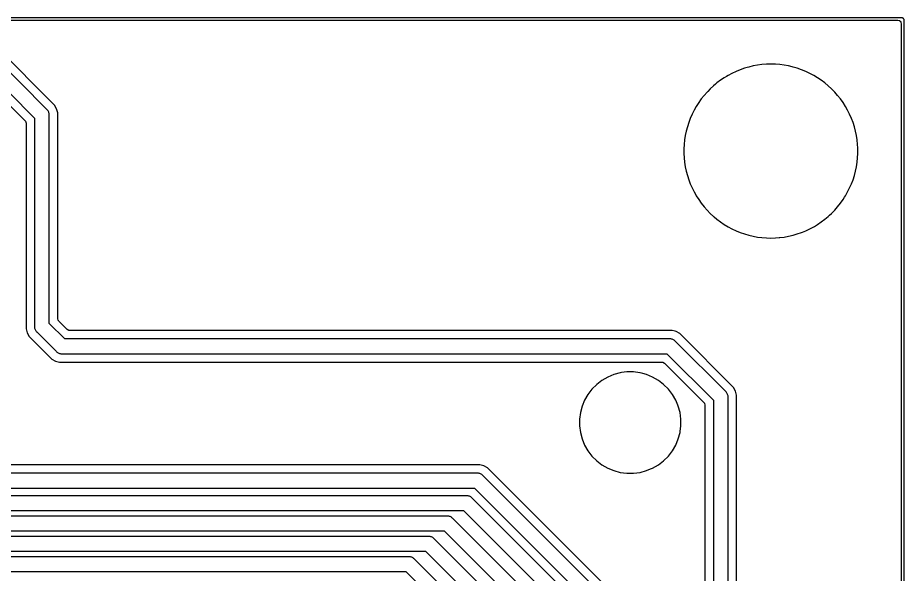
# Model space of a CAD drawing. Header units: metres. Extents: x 92.3 to 181.5, y -134.8 to -50.6.
# Drawn here: x 150.94 to 181.47, y -69.75 to -50.58 of the extents above; entities that cross this region are included whole.
import ezdxf

# ---------------------------------------------------------------- set-up
doc = ezdxf.new("R2010")
doc.units = ezdxf.units.M

msp = doc.modelspace()

# ---------------------------------------------------------------- linework, layer by layer
for points in [[(181.469, -134.674), (181.469, -50.676), (181.469, -50.673), (181.469, -50.671), (181.469, -50.669), (181.469, -50.666), (181.469, -50.664), (181.468, -50.662), (181.468, -50.659), (181.468, -50.657), (181.467, -50.655), (181.467, -50.652), (181.466, -50.65), (181.465, -50.648), (181.465, -50.646), (181.464, -50.643), (181.463, -50.641), (181.462, -50.639), (181.461, -50.637), (181.46, -50.635), (181.459, -50.633), (181.458, -50.631), (181.457, -50.629), (181.456, -50.627), (181.455, -50.625), (181.453, -50.623), (181.452, -50.621), (181.451, -50.619), (181.449, -50.617), (181.448, -50.615), (181.446, -50.613), (181.445, -50.612), (181.443, -50.61), (181.442, -50.608), (181.44, -50.607), (181.438, -50.605), (181.437, -50.604), (181.435, -50.602), (181.433, -50.601), (181.431, -50.599), (181.429, -50.598), (181.427, -50.597), (181.425, -50.595), (181.423, -50.594), (181.421, -50.593), (181.419, -50.592), (181.417, -50.591), (181.415, -50.59), (181.413, -50.589), (181.411, -50.588), (181.409, -50.587), (181.407, -50.586), (181.404, -50.585), (181.402, -50.585), (181.4, -50.584), (181.398, -50.583), (181.395, -50.583), (181.393, -50.582), (181.391, -50.582), (181.388, -50.582), (181.386, -50.581), (181.384, -50.581), (181.381, -50.581), (181.379, -50.581), (181.377, -50.581), (181.374, -50.581), (92.376, -50.581)], [(181.379, -50.8), (181.379, -50.799), (181.379, -50.799), (181.379, -50.799), (181.379, -50.799), (181.379, -50.799), (181.379, -50.799), (181.379, -50.799), (181.379, -50.799), (181.379, -50.798), (181.379, -50.798), (181.379, -50.798), (181.379, -50.798), (181.36, -50.731), (181.36, -50.731), (181.36, -50.731), (181.359, -50.731), (181.359, -50.731), (181.359, -50.73), (181.359, -50.73), (181.359, -50.73), (181.359, -50.73), (181.359, -50.73), (181.359, -50.73), (181.359, -50.73), (181.359, -50.73), (181.359, -50.73), (181.359, -50.73), (181.359, -50.729), (181.359, -50.729), (181.359, -50.729), (181.359, -50.729), (181.358, -50.729), (181.358, -50.729), (181.358, -50.729), (181.358, -50.729), (181.358, -50.729), (181.305, -50.683), (181.305, -50.683), (181.305, -50.683), (181.305, -50.683), (181.305, -50.683), (181.305, -50.683), (181.305, -50.682), (181.305, -50.682), (181.304, -50.682), (181.304, -50.682), (181.304, -50.682), (181.304, -50.682), (181.304, -50.682), (181.304, -50.682), (181.304, -50.682), (181.304, -50.682), (181.304, -50.682), (181.303, -50.682), (181.303, -50.682), (181.303, -50.682), (181.303, -50.682), (181.252, -50.671), (181.251, -50.671), (181.251, -50.671), (181.251, -50.671), (181.251, -50.671), (181.251, -50.671), (181.251, -50.671), (181.251, -50.671), (181.251, -50.671), (181.25, -50.671), (92.5, -50.671)], [(181.379, -134.55), (181.379, -50.8)], [(175.696, -113.772), (175.696, -63.578), (175.658, -63.439), (175.587, -63.315), (173.735, -61.463), (173.611, -61.392), (173.576, -61.382), (173.472, -61.354), (152.729, -61.354), (152.729, -61.354), (152.729, -61.354), (152.729, -61.354), (152.729, -61.354), (152.702, -61.352), (152.702, -61.352), (152.702, -61.352), (152.702, -61.352), (152.702, -61.352), (152.702, -61.352), (152.702, -61.352), (152.702, -61.351), (152.702, -61.351), (152.701, -61.351), (152.701, -61.351), (152.701, -61.351), (152.701, -61.351), (152.701, -61.351), (152.701, -61.351), (152.701, -61.351), (152.701, -61.351), (152.639, -61.318), (152.639, -61.318), (152.639, -61.317), (152.639, -61.317), (152.639, -61.317), (152.639, -61.317), (152.639, -61.317), (152.639, -61.317), (152.639, -61.317), (152.638, -61.317), (152.638, -61.317), (152.638, -61.317), (152.638, -61.317), (152.353, -61.032), (152.353, -61.032), (152.353, -61.032), (152.353, -61.032), (152.353, -61.031), (152.336, -61.011), (152.336, -61.011), (152.336, -61.011), (152.336, -61.01), (152.336, -61.01), (152.336, -61.01), (152.336, -61.01), (152.336, -61.01), (152.336, -61.01), (152.336, -61.01), (152.336, -61.01), (152.336, -61.01), (152.336, -61.01), (152.336, -61.009), (152.335, -61.009), (152.335, -61.009), (152.335, -61.009), (152.316, -60.942), (152.316, -60.942), (152.316, -60.942), (152.316, -60.942), (152.316, -60.942), (152.316, -60.941), (152.316, -60.941), (152.316, -60.941), (152.316, -60.941), (152.316, -60.941), (152.316, -60.941), (152.316, -60.941), (152.316, -60.941), (152.316, -53.858), (152.278, -53.719), (152.207, -53.595), (150.195, -51.583)], [(175.405, -113.7), (175.405, -63.65), (175.405, -63.65), (175.405, -63.65), (175.404, -63.625), (175.404, -63.625), (175.404, -63.625), (175.404, -63.625), (175.404, -63.625), (175.4, -63.6), (175.4, -63.6), (175.4, -63.6), (175.4, -63.6), (175.4, -63.6), (175.394, -63.576), (175.394, -63.576), (175.394, -63.576), (175.394, -63.576), (175.394, -63.576), (175.386, -63.553), (175.386, -63.552), (175.386, -63.552), (175.386, -63.552), (175.386, -63.552), (175.375, -63.53), (175.375, -63.53), (175.375, -63.53), (175.375, -63.53), (175.375, -63.53), (175.362, -63.508), (175.362, -63.508), (175.362, -63.508), (175.362, -63.508), (175.362, -63.508), (175.362, -63.508), (175.362, -63.508), (175.362, -63.508), (175.362, -63.508), (175.347, -63.488), (175.347, -63.488), (175.347, -63.488), (175.347, -63.488), (175.347, -63.488), (175.331, -63.47), (175.33, -63.47), (175.33, -63.47), (173.58, -61.72), (173.58, -61.72), (173.58, -61.719), (173.562, -61.703), (173.562, -61.703), (173.562, -61.703), (173.562, -61.703), (173.562, -61.703), (173.542, -61.688), (173.542, -61.688), (173.542, -61.688), (173.542, -61.688), (173.542, -61.688), (173.52, -61.675), (173.52, -61.675), (173.52, -61.675), (173.52, -61.675), (173.52, -61.675), (173.498, -61.664), (173.498, -61.664), (173.498, -61.664), (173.498, -61.664), (173.497, -61.664), (173.474, -61.656), (173.474, -61.656), (173.474, -61.656), (173.474, -61.656), (173.474, -61.656), (173.45, -61.65), (173.45, -61.65), (173.45, -61.65), (173.45, -61.65), (173.45, -61.65), (173.425, -61.646), (173.425, -61.646), (173.425, -61.646), (173.425, -61.646), (173.425, -61.646), (173.4, -61.645), (173.4, -61.645), (173.4, -61.645), (152.556, -61.645), (152.025, -61.114), (152.025, -53.93), (152.025, -53.93), (152.025, -53.93), (152.024, -53.905), (152.024, -53.905), (152.024, -53.905), (152.024, -53.905), (152.024, -53.905), (152.02, -53.88), (152.02, -53.88), (152.02, -53.88), (152.02, -53.88), (152.02, -53.88), (152.014, -53.856), (152.014, -53.856), (152.014, -53.856), (152.014, -53.856), (152.014, -53.856), (152.006, -53.833), (152.006, -53.832), (152.006, -53.832), (152.006, -53.832), (152.006, -53.832), (151.995, -53.81), (151.995, -53.81), (151.995, -53.81), (151.995, -53.81), (151.995, -53.81), (151.982, -53.788), (151.982, -53.788), (151.982, -53.788), (151.982, -53.788), (151.982, -53.788), (151.982, -53.788), (151.982, -53.788), (151.982, -53.788), (151.982, -53.788), (151.967, -53.768), (151.967, -53.768), (151.967, -53.768), (151.967, -53.768), (151.967, -53.768), (151.951, -53.75), (151.95, -53.75), (151.95, -53.75), (150.04, -51.84)], [(174.231, -53.767), (174.162, -53.905), (174.1, -54.047), (174.046, -54.191), (173.999, -54.338), (173.96, -54.487), (173.928, -54.638), (173.904, -54.79), (173.888, -54.944), (173.88, -55.098), (173.88, -55.252), (173.888, -55.406), (173.904, -55.56), (173.928, -55.712), (173.96, -55.863), (173.999, -56.012), (174.046, -56.159), (174.1, -56.303), (174.162, -56.445), (174.231, -56.583), (174.3, -56.706), (174.307, -56.717), (174.39, -56.847), (174.479, -56.973), (174.575, -57.094), (174.677, -57.21), (174.784, -57.32), (174.898, -57.425), (174.919, -57.443), (175.016, -57.524), (175.139, -57.616), (175.267, -57.703), (175.4, -57.782), (175.536, -57.854), (175.675, -57.92), (175.818, -57.978), (175.964, -58.029), (176.112, -58.072), (176.262, -58.107), (176.414, -58.135), (176.567, -58.155), (176.721, -58.167), (176.875, -58.17), (177.029, -58.167), (177.161, -58.156), (177.183, -58.155), (177.336, -58.135), (177.488, -58.107), (177.638, -58.072), (177.786, -58.029), (177.932, -57.978), (177.966, -57.964), (178.075, -57.92), (178.214, -57.854), (178.35, -57.782), (178.377, -57.766), (178.483, -57.703), (178.611, -57.616), (178.734, -57.524), (178.852, -57.425), (178.894, -57.386), (178.966, -57.32), (179.073, -57.21), (179.175, -57.094), (179.271, -56.973), (179.36, -56.847), (179.412, -56.767), (179.443, -56.717), (179.519, -56.583), (179.554, -56.513), (179.588, -56.445), (179.622, -56.367), (179.65, -56.303), (179.704, -56.159), (179.751, -56.012), (179.79, -55.863), (179.822, -55.712), (179.846, -55.56), (179.862, -55.406), (179.87, -55.252), (179.87, -55.175), (179.87, -55.098), (179.868, -55.064), (179.862, -54.944), (179.846, -54.79), (179.822, -54.638), (179.79, -54.487), (179.751, -54.338), (179.704, -54.191), (179.65, -54.047), (179.588, -53.905), (179.519, -53.767), (179.443, -53.633), (179.36, -53.503), (179.271, -53.377), (179.175, -53.256), (179.073, -53.14), (178.966, -53.03), (178.852, -52.925), (178.734, -52.826), (178.611, -52.734), (178.483, -52.647), (178.35, -52.568), (178.214, -52.496), (178.075, -52.43), (177.932, -52.372), (177.786, -52.321), (177.638, -52.278), (177.61, -52.272), (177.488, -52.243), (177.336, -52.215), (177.183, -52.195), (177.029, -52.183), (176.875, -52.18), (176.721, -52.183), (176.567, -52.195), (176.414, -52.215), (176.262, -52.243), (176.112, -52.278), (176.064, -52.292), (175.964, -52.321), (175.818, -52.372), (175.675, -52.43), (175.536, -52.496), (175.4, -52.568), (175.343, -52.602), (175.267, -52.647), (175.139, -52.734), (175.016, -52.826), (174.969, -52.866), (174.898, -52.925), (174.784, -53.03), (174.701, -53.116), (174.677, -53.14), (174.575, -53.256), (174.479, -53.377), (174.454, -53.413), (174.39, -53.503), (174.307, -53.633), (174.231, -53.767)], [(149.754, -52.275), (151.515, -54.036), (151.515, -61.22), (151.515, -61.22), (151.515, -61.22), (151.516, -61.245), (151.516, -61.245), (151.516, -61.245), (151.516, -61.245), (151.516, -61.245), (151.52, -61.27), (151.52, -61.27), (151.52, -61.27), (151.52, -61.27), (151.52, -61.27), (151.526, -61.294), (151.526, -61.294), (151.526, -61.294), (151.526, -61.294), (151.526, -61.294), (151.526, -61.294), (151.534, -61.317), (151.534, -61.318), (151.534, -61.318), (151.534, -61.318), (151.534, -61.318), (151.545, -61.34), (151.545, -61.34), (151.545, -61.34), (151.545, -61.34), (151.545, -61.34), (151.558, -61.362), (151.558, -61.362), (151.558, -61.362), (151.558, -61.362), (151.558, -61.362), (151.573, -61.382), (151.573, -61.382), (151.573, -61.382), (151.573, -61.382), (151.573, -61.382), (151.589, -61.4), (151.59, -61.4), (151.59, -61.4), (152.27, -62.08), (152.27, -62.08), (152.27, -62.081), (152.288, -62.097), (152.288, -62.097), (152.288, -62.097), (152.288, -62.097), (152.288, -62.097), (152.288, -62.097), (152.308, -62.112), (152.308, -62.112), (152.308, -62.112), (152.308, -62.112), (152.308, -62.112), (152.33, -62.125), (152.33, -62.125), (152.33, -62.125), (152.33, -62.125), (152.33, -62.125), (152.352, -62.136), (152.352, -62.136), (152.352, -62.136), (152.352, -62.136), (152.353, -62.136), (152.376, -62.144), (152.376, -62.144), (152.376, -62.144), (152.376, -62.144), (152.376, -62.144), (152.4, -62.15), (152.4, -62.15), (152.4, -62.15), (152.4, -62.15), (152.4, -62.15), (152.425, -62.154), (152.425, -62.154), (152.425, -62.154), (152.425, -62.154), (152.425, -62.154), (152.45, -62.155), (152.45, -62.155), (152.45, -62.155), (173.294, -62.155), (174.895, -63.756), (174.895, -113.594)], [(149.672, -52.603), (151.187, -54.118), (151.187, -54.118), (151.187, -54.118), (151.187, -54.118), (151.187, -54.119), (151.204, -54.139), (151.204, -54.139), (151.204, -54.139), (151.204, -54.14), (151.204, -54.14), (151.204, -54.14), (151.204, -54.14), (151.204, -54.14), (151.204, -54.14), (151.204, -54.14), (151.204, -54.14), (151.204, -54.14), (151.204, -54.14), (151.204, -54.141), (151.205, -54.141), (151.205, -54.141), (151.205, -54.141), (151.224, -54.208), (151.224, -54.208), (151.224, -54.208), (151.224, -54.208), (151.224, -54.208), (151.224, -54.209), (151.224, -54.209), (151.224, -54.209), (151.224, -54.209), (151.224, -54.209), (151.224, -54.209), (151.224, -54.209), (151.224, -54.209), (151.224, -61.292), (151.262, -61.431), (151.333, -61.555), (152.115, -62.337), (152.239, -62.408), (152.378, -62.446), (173.121, -62.446), (173.121, -62.446), (173.121, -62.446), (173.121, -62.446), (173.121, -62.446), (173.148, -62.448), (173.148, -62.448), (173.148, -62.448), (173.148, -62.448), (173.148, -62.448), (173.148, -62.448), (173.148, -62.448), (173.148, -62.449), (173.148, -62.449), (173.149, -62.449), (173.149, -62.449), (173.149, -62.449), (173.149, -62.449), (173.149, -62.449), (173.149, -62.449), (173.149, -62.449), (173.149, -62.449), (173.211, -62.482), (173.211, -62.482), (173.211, -62.483), (173.211, -62.483), (173.211, -62.483), (173.211, -62.483), (173.211, -62.483), (173.211, -62.483), (173.211, -62.483), (173.212, -62.483), (173.212, -62.483), (173.212, -62.483), (173.212, -62.483), (174.567, -63.838), (174.567, -63.838), (174.567, -63.838), (174.567, -63.838), (174.567, -63.839), (174.584, -63.859), (174.584, -63.859), (174.584, -63.859), (174.584, -63.86), (174.584, -63.86), (174.584, -63.86), (174.584, -63.86), (174.584, -63.86), (174.584, -63.86), (174.584, -63.86), (174.584, -63.86), (174.584, -63.86), (174.584, -63.86), (174.584, -63.861), (174.585, -63.861), (174.585, -63.861), (174.585, -63.861), (174.604, -63.928), (174.604, -63.928), (174.604, -63.928), (174.604, -63.928), (174.604, -63.928), (174.604, -63.929), (174.604, -63.929), (174.604, -63.929), (174.604, -63.929), (174.604, -63.929), (174.604, -63.929), (174.604, -63.929), (174.604, -63.929), (174.604, -113.421)], [(170.576, -63.553), (170.461, -63.751), (170.374, -63.963), (170.314, -64.184), (170.284, -64.411), (170.284, -64.639), (170.314, -64.866), (170.374, -65.087), (170.461, -65.299), (170.576, -65.497), (170.715, -65.678), (170.877, -65.84), (171.058, -65.979), (171.256, -66.094), (171.468, -66.181), (171.689, -66.241), (171.916, -66.271), (172.144, -66.271), (172.371, -66.241), (172.592, -66.181), (172.734, -66.123), (172.804, -66.094), (173.002, -65.979), (173.183, -65.84), (173.345, -65.678), (173.484, -65.497), (173.599, -65.299), (173.686, -65.087), (173.746, -64.866), (173.751, -64.829), (173.776, -64.639), (173.776, -64.411), (173.746, -64.184), (173.686, -63.963), (173.673, -63.931), (173.599, -63.751), (173.484, -63.553), (173.345, -63.372), (173.183, -63.21), (173.002, -63.071), (172.804, -62.956), (172.592, -62.869), (172.465, -62.834), (172.371, -62.809), (172.361, -62.808), (172.144, -62.779), (171.916, -62.779), (171.726, -62.804), (171.689, -62.809), (171.468, -62.869), (171.256, -62.956), (171.058, -63.071), (170.877, -63.21), (170.715, -63.372), (170.576, -63.553)], [(172.173, -71.152), (167.111, -66.089), (166.987, -66.018), (166.985, -66.017), (166.985, -66.017), (166.848, -65.98), (148.844, -65.98)], [(172.091, -71.48), (166.956, -66.346), (166.956, -66.346), (166.956, -66.345), (166.938, -66.329), (166.938, -66.329), (166.938, -66.329), (166.938, -66.329), (166.938, -66.329), (166.938, -66.329), (166.918, -66.314), (166.918, -66.314), (166.918, -66.314), (166.918, -66.314), (166.918, -66.314), (166.896, -66.301), (166.896, -66.301), (166.896, -66.301), (166.896, -66.301), (166.896, -66.301), (166.874, -66.29), (166.874, -66.29), (166.874, -66.29), (166.874, -66.29), (166.873, -66.29), (166.85, -66.282), (166.85, -66.282), (166.85, -66.282), (166.85, -66.282), (166.85, -66.282), (166.826, -66.276), (166.826, -66.276), (166.826, -66.276), (166.826, -66.276), (166.826, -66.276), (166.801, -66.272), (166.801, -66.272), (166.801, -66.272), (166.801, -66.272), (166.801, -66.272), (166.776, -66.271), (166.776, -66.271), (166.776, -66.271), (137.261, -66.271)], [(137.366, -66.781), (166.67, -66.781), (171.445, -71.556)], [(169.86, -70.4), (166.58, -67.12), (166.58, -67.12), (166.58, -67.119), (166.562, -67.103), (166.562, -67.103), (166.562, -67.103), (166.562, -67.103), (166.562, -67.103), (166.562, -67.103), (166.542, -67.088), (166.542, -67.088), (166.542, -67.088), (166.542, -67.088), (166.542, -67.088), (166.52, -67.075), (166.52, -67.075), (166.52, -67.075), (166.52, -67.075), (166.52, -67.075), (166.498, -67.064), (166.498, -67.064), (166.498, -67.064), (166.498, -67.064), (166.497, -67.064), (166.474, -67.056), (166.474, -67.056), (166.474, -67.056), (166.474, -67.056), (166.474, -67.056), (166.45, -67.05), (166.45, -67.05), (166.45, -67.05), (166.45, -67.05), (166.45, -67.05), (166.425, -67.046), (166.425, -67.046), (166.425, -67.046), (166.425, -67.046), (166.425, -67.046), (166.4, -67.045), (166.4, -67.045), (166.4, -67.045), (143.25, -67.045)], [(143.356, -67.555), (166.294, -67.555), (169.425, -70.686)], [(168.93, -70.84), (165.91, -67.82), (165.91, -67.82), (165.91, -67.819), (165.892, -67.803), (165.892, -67.803), (165.892, -67.803), (165.892, -67.803), (165.892, -67.803), (165.872, -67.788), (165.872, -67.788), (165.872, -67.788), (165.872, -67.788), (165.872, -67.788), (165.85, -67.775), (165.85, -67.775), (165.85, -67.775), (165.85, -67.775), (165.85, -67.775), (165.828, -67.764), (165.828, -67.764), (165.828, -67.764), (165.828, -67.764), (165.827, -67.764), (165.804, -67.756), (165.804, -67.756), (165.804, -67.756), (165.804, -67.756), (165.804, -67.756), (165.78, -67.75), (165.78, -67.75), (165.78, -67.75), (165.78, -67.75), (165.78, -67.75), (165.755, -67.746), (165.755, -67.746), (165.755, -67.746), (165.755, -67.746), (165.755, -67.746), (165.73, -67.745), (165.73, -67.745), (165.73, -67.745), (143.85, -67.745)], [(143.956, -68.255), (165.624, -68.255), (168.495, -71.126)], [(168.13, -71.38), (165.27, -68.52), (165.27, -68.52), (165.27, -68.519), (165.252, -68.503), (165.252, -68.503), (165.252, -68.503), (165.252, -68.503), (165.252, -68.503), (165.232, -68.488), (165.232, -68.488), (165.232, -68.488), (165.232, -68.488), (165.232, -68.488), (165.21, -68.475), (165.21, -68.475), (165.21, -68.475), (165.21, -68.475), (165.21, -68.475), (165.188, -68.464), (165.188, -68.464), (165.188, -68.464), (165.188, -68.464), (165.187, -68.464), (165.164, -68.456), (165.164, -68.456), (165.164, -68.456), (165.164, -68.456), (165.164, -68.456), (165.14, -68.45), (165.14, -68.45), (165.14, -68.45), (165.14, -68.45), (165.14, -68.45), (165.115, -68.446), (165.115, -68.446), (165.115, -68.446), (165.115, -68.446), (165.115, -68.446), (165.09, -68.445), (165.09, -68.445), (165.09, -68.445), (144.35, -68.445)], [(144.456, -68.955), (164.984, -68.955), (167.695, -71.666)], [(167.33, -71.96), (164.59, -69.22), (164.59, -69.22), (164.59, -69.219), (164.572, -69.203), (164.572, -69.203), (164.572, -69.203), (164.572, -69.203), (164.572, -69.203), (164.552, -69.188), (164.552, -69.188), (164.552, -69.188), (164.552, -69.188), (164.552, -69.188), (164.53, -69.175), (164.53, -69.175), (164.53, -69.175), (164.53, -69.175), (164.53, -69.175), (164.508, -69.164), (164.508, -69.164), (164.508, -69.164), (164.508, -69.164), (164.507, -69.164), (164.484, -69.156), (164.484, -69.156), (164.484, -69.156), (164.484, -69.156), (164.484, -69.156), (164.46, -69.15), (164.46, -69.15), (164.46, -69.15), (164.46, -69.15), (164.46, -69.15), (164.435, -69.146), (164.435, -69.146), (164.435, -69.146), (164.435, -69.146), (164.435, -69.146), (164.41, -69.145), (164.41, -69.145), (164.41, -69.145), (144.85, -69.145)], [(144.956, -69.655), (164.304, -69.655), (166.895, -72.246)]]:
    msp.add_lwpolyline(points)

doc.saveas('drawing.dxf')
